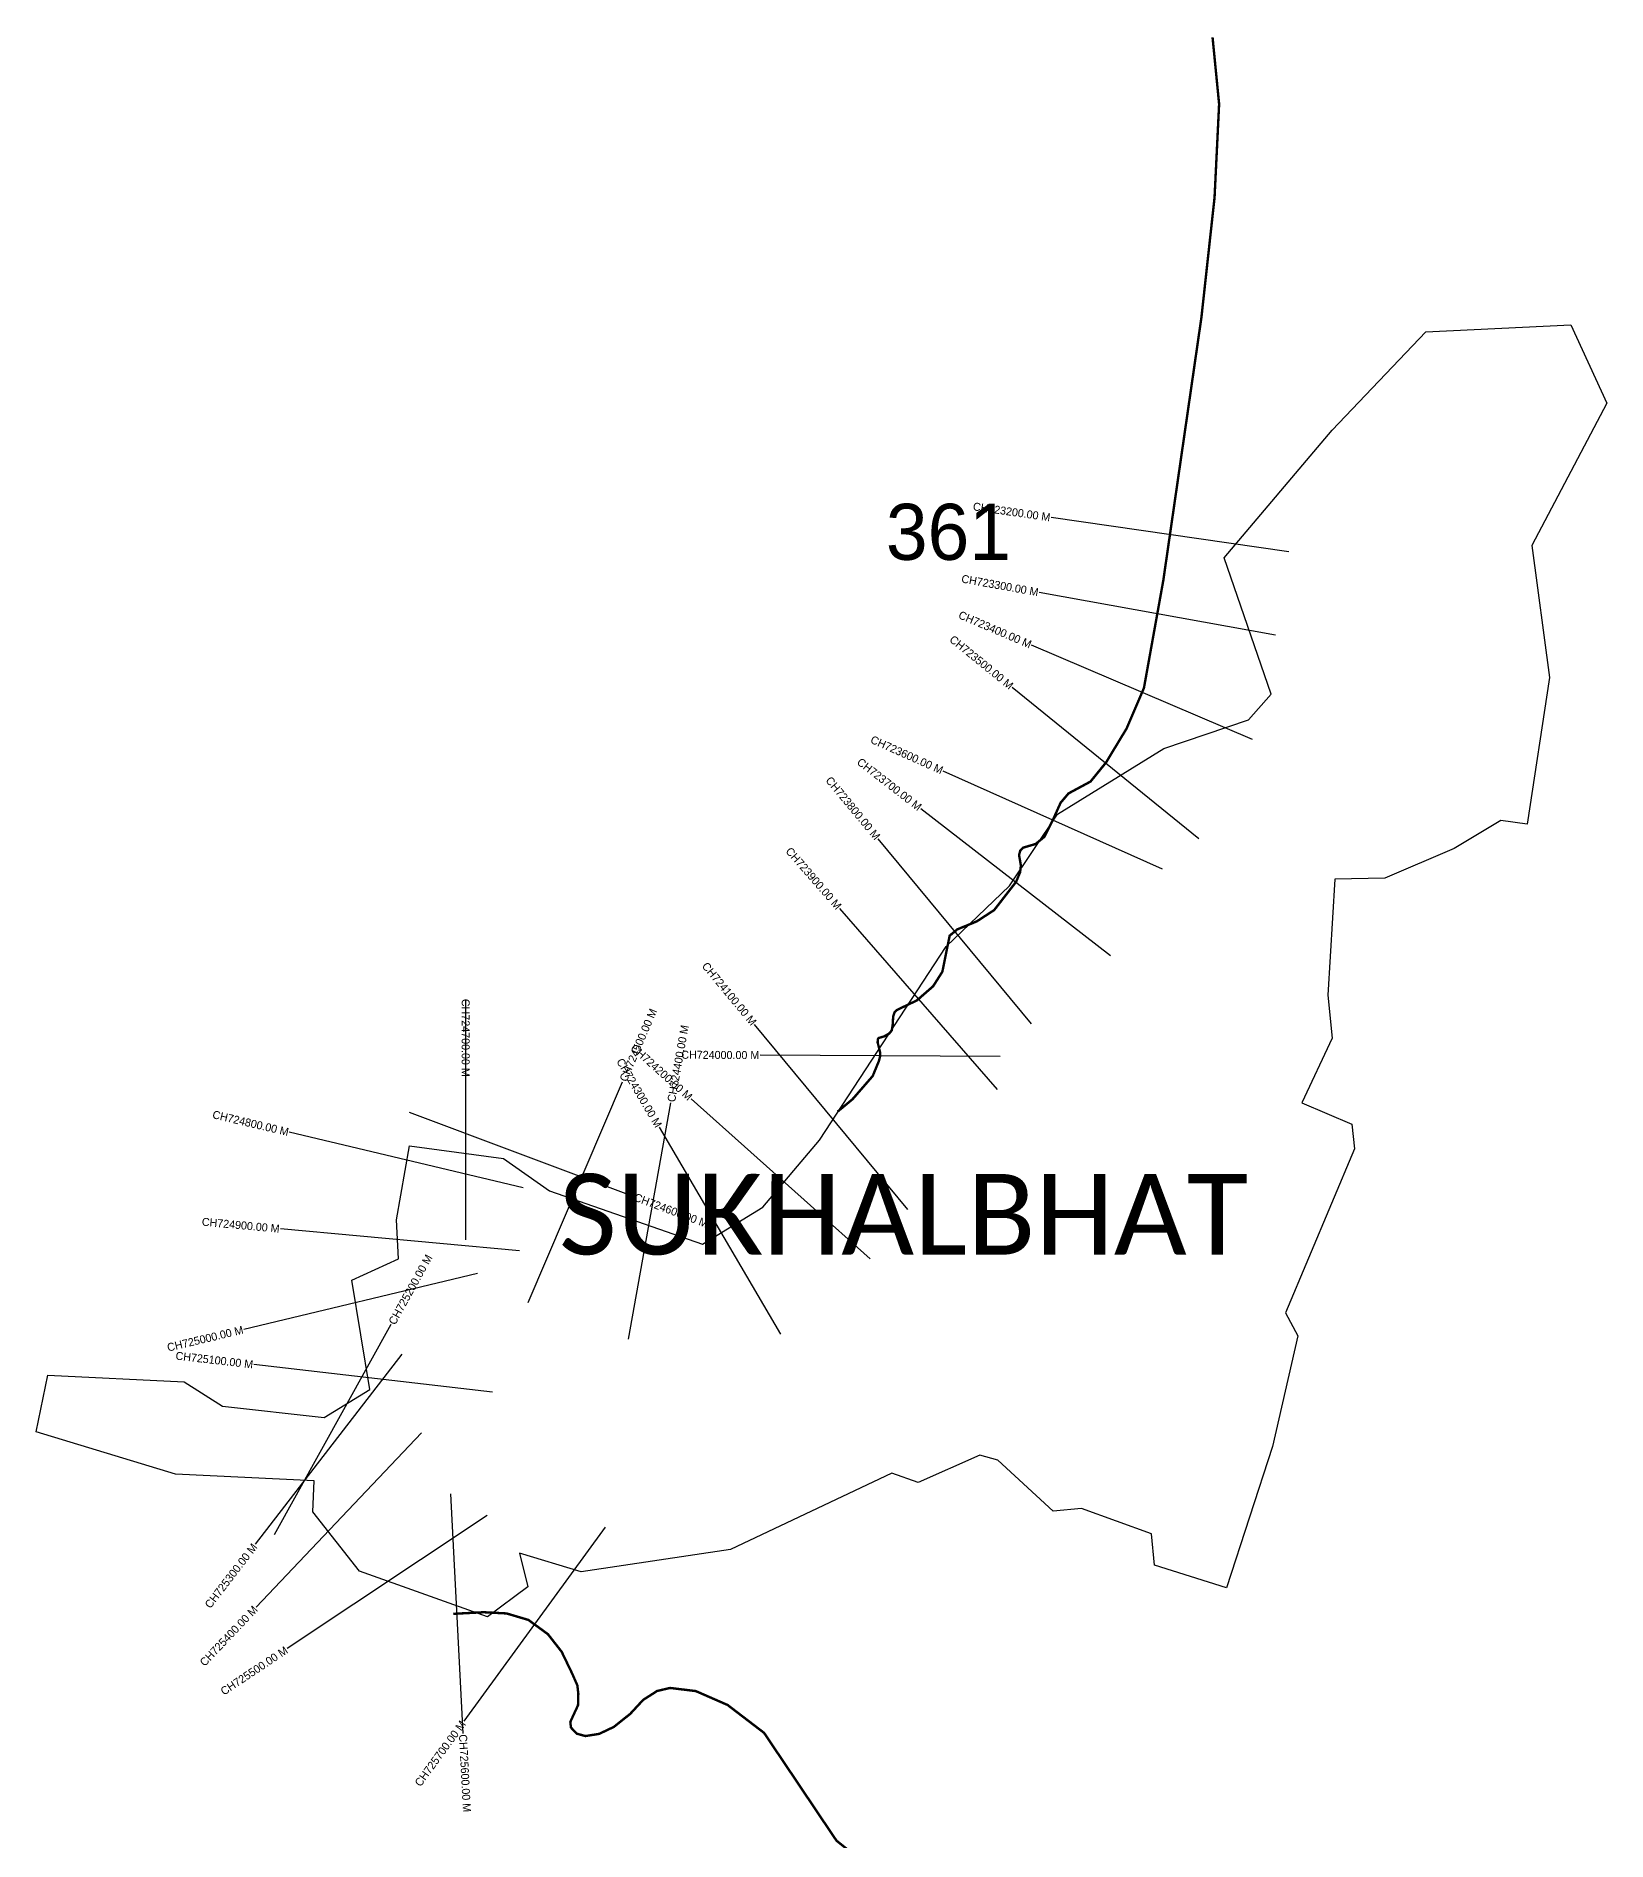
# Model space of a CAD drawing. Header units: metres. Extents: x 355371 to 358116, y 1739230 to 1742903.
# Drawn here: x 355371 to 357333, y 1740649 to 1742903 of the extents above; entities that cross this region are included whole.
import ezdxf
from ezdxf.enums import TextEntityAlignment as Align

# ---------------------------------------------------------------- set-up
doc = ezdxf.new("R2010")
doc.units = ezdxf.units.M
for name, color, linetype in [('CS', 134, 'Continuous'), ('CSMark', 6, 'Continuous'), ('NATURALLY PROTECTED', 3, 'Continuous'), ('VILLAGE NAME', 250, 'Continuous')]:
    doc.layers.add(name, color=color, linetype=linetype)

msp = doc.modelspace()

# ---------------------------------------------------------------- linework, layer by layer
at = {"color": 6}
for points in [[(357288.3, 1742542.5), (357333.3, 1742445), (357239.5, 1742267), (357261.5, 1742101.9), (357233.6, 1741918.8), (357200.9, 1741923.5), (357142.5, 1741888.5), (357055.8, 1741851.2), (356993.4, 1741850.1), (356984.6, 1741705.4), (356990.3, 1741651.3), (356952.3, 1741570.8), (357014.6, 1741543.9), (357018.1, 1741513.2), (356931.9, 1741308.4), (356947.1, 1741279.8), (356915.4, 1741141.3), (356858.2, 1740964.7), (356768.2, 1740993.2), (356764.3, 1741032.1), (356676.8, 1741063.9), (356641.5, 1741060.4), (356572.3, 1741124.1), (356550.2, 1741130.7), (356472.9, 1741096.5), (356440, 1741108), (356238.5, 1741012.6), (356052.2, 1740984.9), (355975.1, 1741008.1), (355985.6, 1740966.2), (355935.2, 1740928.4), (355775.3, 1740985.4), (355717, 1741059.6), (355718.5, 1741098.6), (355545.4, 1741106.8), (355371.2, 1741159.7), (355385.7, 1741230.5), (355556.1, 1741222.1), (355603.9, 1741191.9), (355731.1, 1741177.4), (355787.9, 1741212.4), (355765.5, 1741349.3), (355823.7, 1741376), (355821.5, 1741424.5), (355837.6, 1741516.9), (355955.2, 1741501.1), (356012.4, 1741460.8), (356203.5, 1741394.3), (356279.1, 1741440.4), (356349.9, 1741524.1), (356507.8, 1741766), (356587.2, 1741841.8), (356646.9, 1741931.4), (356779.7, 1742013.5), (356885.6, 1742049.2), (356913.8, 1742081.2), (356855.4, 1742251.5), (356990.1, 1742411), (357107.1, 1742533.9)], [(357107.1, 1742533.9), (357288.3, 1742542.5)]]:
    msp.add_lwpolyline(points, dxfattribs=at)
at = {"layer": 'CS'}
for p, q in [((356935.9, 1742258.9), (356639, 1742301.9)), ((356919.3, 1742155.1), (356624.1, 1742208.3)), ((356890.6, 1742024.8), (356614.7, 1742142.5)), ((356823.4, 1741900.4), (356590.5, 1742089.6)), ((356778, 1741862.5), (356504.2, 1741985.2)), ((356713.3, 1741754.3), (356476.3, 1741938.2)), ((356614.5, 1741669.4), (356423.2, 1741900.5)), ((356572, 1741587.4), (356375, 1741813.7)), ((355907.8, 1741399.6), (355907.8, 1741699.6)), ((356460.1, 1741437.6), (356268.7, 1741668.7)), ((356575.5, 1741628.7), (356275.5, 1741630.3)), ((355985.7, 1741321.4), (356103.8, 1741597.1)), ((356111.2, 1741275.6), (356164.2, 1741570.9)), ((356412.9, 1741375.8), (356189.4, 1741575.9)), ((355837.1, 1741559.1), (356117.9, 1741453.7)), ((356301.5, 1741281.5), (356149.7, 1741540.3)), ((355979.4, 1741464.6), (355687.5, 1741533.9)), ((355975, 1741385.8), (355676.3, 1741413.3)), ((355922.5, 1741357.5), (355630.8, 1741287.7)), ((355669.2, 1741031.6), (355814.7, 1741294)), ((355827.9, 1741256.9), (355645, 1741019.2)), ((355941.3, 1741209.3), (355643.3, 1741243.7)), ((355852.5, 1741158.3), (355645.9, 1740940.8)), ((355888.9, 1741082.4), (355904.3, 1740782.8)), ((355934.5, 1741055.3), (355684.9, 1740888.8)), ((356081.9, 1741040.5), (355905.3, 1740798))]:
    msp.add_line(p, q, dxfattribs=at)
at = {"layer": 'NATURALLY PROTECTED', "const_width": 3, "flags": 128}
for points in [[(356840.7, 1742901.9), (356848.9, 1742818.5), (356843.2, 1742701.8), (356826.8, 1742552), (356779.2, 1742223.5), (356755, 1742089), (356733.4, 1742038.5), (356707.7, 1741996), (356688.3, 1741972.1), (356660.8, 1741957.3), (356650.9, 1741945.6), (356640.7, 1741922.9), (356630.9, 1741903.3), (356619.7, 1741894.1), (356613.2, 1741892.2), (356604.4, 1741889.6), (356600.5, 1741885.7), (356599, 1741880.3), (356600, 1741874.7), (356601.3, 1741867.1), (356600.3, 1741858.7), (356595.3, 1741846.8), (356567.9, 1741811.5), (356546.2, 1741797.4), (356521.8, 1741787.4), (356512.3, 1741779.5), (356508.4, 1741760.2), (356503.2, 1741734.5), (356491.7, 1741716.4), (356471.4, 1741698.7), (356446.2, 1741686.6), (356443.4, 1741683.6), (356441.7, 1741678.4), (356441.3, 1741669.3), (356440, 1741661.2), (356436.9, 1741657.4), (356430.7, 1741653.8), (356423.7, 1741651.7), (356422.5, 1741649.9), (356422.4, 1741646), (356424, 1741639.8), (356425.5, 1741633.5), (356425.5, 1741629.1), (356424, 1741623.1), (356416.2, 1741604.2), (356391, 1741575.2), (356372.3, 1741559.7)], [(355892.2, 1740932.3), (355930.3, 1740934.3), (355958.8, 1740932.8), (355986.1, 1740924.7), (356010.5, 1740906.9), (356027.7, 1740884.9), (356040.7, 1740857.9), (356047.3, 1740842.9), (356048.5, 1740832.5), (356048.1, 1740818), (356042.6, 1740806.2), (356038.5, 1740797.2), (356039.3, 1740790.2), (356046.5, 1740782.6), (356057.3, 1740779.6), (356074.5, 1740782.3), (356092.8, 1740791), (356113.3, 1740807.3), (356129.5, 1740824.8), (356146.9, 1740835.9), (356163.1, 1740839.7), (356195.2, 1740835.8), (356235, 1740818.4), (356280.5, 1740783.6), (356320.5, 1740724.1), (356350.8, 1740678.9), (356371, 1740648.9), (356386.3, 1740636.6)]]:
    msp.add_lwpolyline(points, dxfattribs=at)

# ---------------------------------------------------------------- texts
at = {"insert": (356432.7, 1742319.1), "char_height": 70, "attachment_point": 1}
msp.add_mtext_dynamic_manual_height_columns('361', width=95.172, gutter_width=1, heights=[0], dxfattribs=at)
at = {"layer": 'CSMark'}
for s, rotation, p in [('CH723200.00 M', 351.7575, (356638, 1742302.1)), ('CH723300.00 M', 349.7697, (356623.1, 1742208.5)), ('CH723400.00 M', 336.8878, (356613.8, 1742142.9)), ('CH723500.00 M', 320.8986, (356589.8, 1742090.3)), ('CH723600.00 M', 335.8597, (356503.3, 1741985.6)), ('CH723700.00 M', 322.1833, (356475.5, 1741938.8)), ('CH723800.00 M', 309.5981, (356422.6, 1741901.3)), ('CH723900.00 M', 311.0422, (356374.4, 1741814.4)), ('CH724100.00 M', 309.6306, (356268.1, 1741669.4)), ('CH724200.00 M', 318.1622, (356188.7, 1741576.5)), ('CH724000.00 M', 359.7011, (356274.5, 1741630.3)), ('CH724300.00 M', 300.3999, (356149.2, 1741541.1)), ('CH724800.00 M', 346.6526, (355686.6, 1741534.1)), ('CH724900.00 M', 354.7376, (355675.3, 1741413.4)), ('CH725000.00 M', 13.4551, (355629.8, 1741287.4)), ('CH725100.00 M', 353.4163, (355642.3, 1741243.8)), ('CH725300.00 M', 52.417, (355644.4, 1741018.4)), ('CH725400.00 M', 46.4822, (355645.3, 1740940)), ('CH725500.00 M', 33.7021, (355684.1, 1740888.2)), ('CH725700.00 M', 53.9371, (355904.7, 1740797.2))]:
    msp.add_text(s, height=10, rotation=rotation, dxfattribs=at).set_placement(p, align=Align.MIDDLE_RIGHT)
for s, rotation, p in [('CH724700.00 M', 270, (355907.8, 1741700.6)), ('CH724500.00 M', 66.8123, (356104.2, 1741598.1)), ('CH724400.00 M', 79.8281, (356164.4, 1741571.9)), ('CH724600.00 M', 339.4329, (356118.9, 1741453.4)), ('CH725200.00 M', 61.0045, (355815.2, 1741294.8)), ('CH725600.00 M', 272.9428, (355904.4, 1740781.8))]:
    msp.add_text(s, height=10, rotation=rotation, dxfattribs=at).set_placement(p, align=Align.MIDDLE_LEFT)
at = {"layer": 'VILLAGE NAME', "insert": (356024.3, 1741482.1), "char_height": 100.855, "attachment_point": 1, "rotation": 359.9793}
msp.add_mtext_dynamic_manual_height_columns('{\\fCalibri|b0|i0|c0|p34;SUKHALBHAT}', width=995.212, gutter_width=504.3, heights=[0], dxfattribs=at)

doc.saveas('drawing.dxf')
